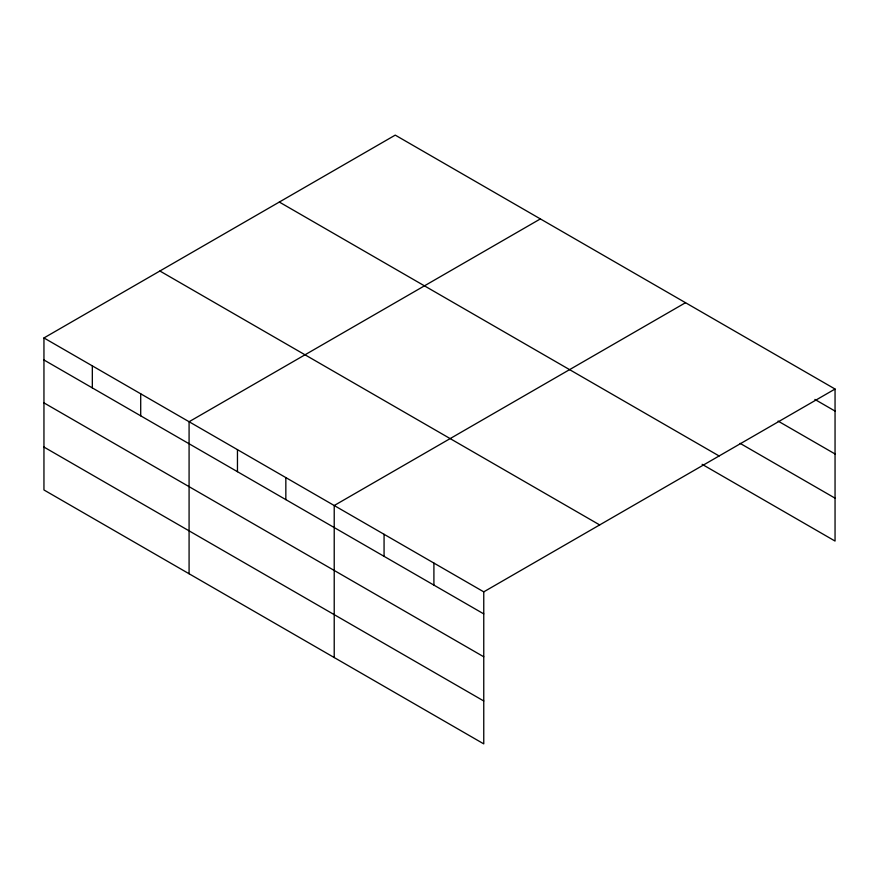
<?xml version="1.0" encoding="UTF-8"?>
<svg xmlns="http://www.w3.org/2000/svg" width="879" height="879" viewBox="0 0 879 879"><rect width="100%" height="100%" fill="white"/><g stroke="black" fill="none" stroke-linecap="round" stroke-linejoin="round"><path stroke-width="1.32" d="M483.758 656.789L483.758 591.853L43.95 337.943L43.95 489.966L483.758 743.876L483.758 656.789L43.95 402.868M43.95 337.943L395.242 135.124L835.05 389.034L835.05 541.057L702.134 464.321M540.376 218.915L189.084 421.733L189.084 573.756M685.521 302.706L334.218 505.524L334.218 657.547M483.758 591.853L835.05 389.034M814.877 399.429L835.05 411.075M778.08 421.085L835.05 453.971M740.107 443.357L835.05 498.162M279.313 202.049L719.121 455.97M159.879 271.007L599.687 524.928M43.95 359.972L483.758 613.894M43.95 447.059L483.758 700.981M433.907 563.076L433.907 585.117M384.068 534.3L384.068 556.33M285.84 477.594L285.84 499.624M237.462 449.663L237.462 471.693M140.706 393.803L140.706 415.833M92.328 365.873L92.328 387.903"/></g></svg>
